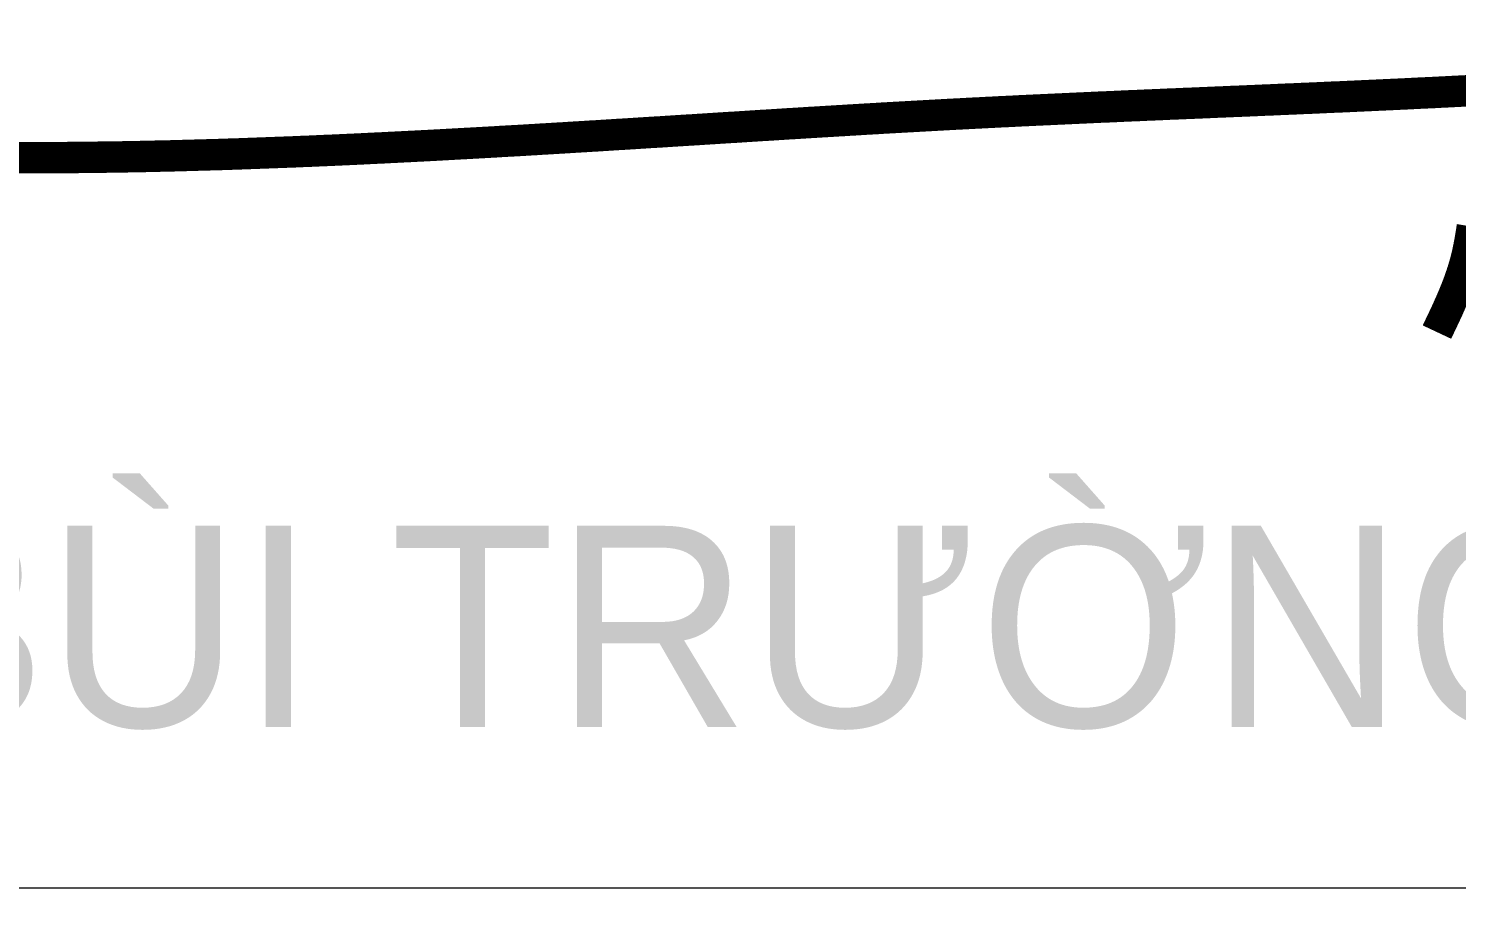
# Model space of a CAD drawing. Header units: millimetres. Extents: x -295047 to 263296, y -724756 to -308748.
# Drawn here: x 193717 to 194625, y -357724 to -357156 of the extents above; entities that cross this region are included whole.
import ezdxf
from ezdxf.enums import TextEntityAlignment as Align

# ---------------------------------------------------------------- set-up
doc = ezdxf.new("R2010")
doc.units = ezdxf.units.MM
doc.header["$MEASUREMENT"] = 0
for name, color, linetype, lineweight in [('ISO', 153, 'Continuous', 13), ('Khungten_LCDI', 7, 'Continuous', 5), ('LC ISO', 153, 'Continuous', 13), ('LC Net thay', 7, 'Continuous', 25), ('LC Text1', 3, 'Continuous', 20)]:
    doc.layers.add(name, color=color, linetype=linetype, lineweight=lineweight)
doc.styles.add('Khungten', font='VHAVAN.TTF', dxfattribs={"width": 0.9, "height": 5000})
doc.styles.add('Title', font='VHBLACK.TTF', dxfattribs={"width": 0.8})
doc.styles.add('VNAVANTH', font='VHAVANB.TTF', dxfattribs={"width": 0.6})

# ---------------------------------------------------------------- blocks, each defined once
blk = doc.blocks.new('Mr. Giang')
at = {"layer": 'LC ISO', "const_width": 50}
for points in [[(3301, -306.8), (3300.7, -308.6), (3300.5, -310.4), (3300.2, -312.3), (3299.9, -314.1), (3299.6, -315.9), (3299.3, -317.7), (3299, -319.5), (3298.7, -321.3), (3298.4, -323.1), (3298.1, -324.9), (3297.8, -326.7), (3297.5, -328.5), (3297.2, -330.3), (3296.8, -332.1), (3296.5, -333.9), (3296.2, -335.7), (3295.8, -337.5), (3295.5, -339.3), (3295.1, -341.1), (3294.7, -342.9), (3294.3, -344.7), (3294, -346.5), (3293.6, -348.3), (3293.2, -350), (3292.8, -351.8), (3292.3, -353.6), (3291.9, -355.4), (3291.5, -357.1), (3291, -358.9), (3290.6, -360.7), (3290.1, -362.4), (3289.8, -363.6), (3289.1, -366), (3288.7, -367.7), (3288.2, -369.5), (3287.6, -371.2), (3287.1, -373), (3286.6, -374.7), (3286.1, -376.4), (3285.5, -378.2), (3284.9, -379.9), (3284.4, -381.6), (3283.8, -383.4), (3283.2, -385.1), (3282.6, -386.8), (3282, -388.6), (3281.4, -390.3), (3280.8, -392), (3280.2, -393.7), (3279.6, -395.4), (3278.9, -397.1), (3278.3, -398.9), (3277.6, -400.6), (3277, -402.3), (3276.3, -404), (3275.7, -405.7), (3275, -407.4), (3274.3, -409.1), (3273.6, -410.8), (3272.9, -412.5), (3272.2, -414.2), (3271.5, -415.9), (3270.8, -417.6), (3270.1, -419.2), (3269.4, -420.9), (3268.7, -422.6), (3267.9, -424.3), (3267.2, -426), (3266.5, -427.7), (3265.7, -429.4), (3265, -431), (3264.2, -432.7), (3263.5, -434.4), (3262.7, -436.1), (3262, -437.8), (3261.2, -439.4), (3260.4, -441.1), (3259.7, -442.8), (3258.9, -444.5), (3258.1, -446.1), (3257.3, -447.8), (3256.6, -449.5), (3255.8, -451.1), (3255, -452.8), (3254.2, -454.5), (3253.4, -456.1), (3252.6, -457.8), (3251.8, -459.5), (3251, -461.1), (3250.2, -462.8), (3249.4, -464.5), (3248.7, -466.1), (3247.9, -467.8), (3247.1, -469.5), (3246.3, -471.1), (3245.5, -472.8), (3244.7, -474.5)], [(979, -197), (989.6, -197.1), (998.4, -197.1), (1010.8, -197.1), (1021.4, -197.1), (1032, -197), (1042.6, -197), (1053.3, -196.9), (1063.9, -196.9), (1074.6, -196.8), (1085.2, -196.7), (1095.9, -196.6), (1106.6, -196.5), (1117.3, -196.3), (1127.9, -196.2), (1138.6, -196), (1149.3, -195.9), (1160.1, -195.7), (1170.8, -195.5), (1181.5, -195.3), (1192.2, -195.1), (1203, -194.8), (1213.7, -194.6), (1224.5, -194.4), (1235.2, -194.1), (1246, -193.8), (1256.8, -193.5), (1267.6, -193.2), (1278.3, -192.9), (1289.1, -192.6), (1299.9, -192.3), (1310.7, -192), (1321.5, -191.6), (1332.3, -191.3), (1343.2, -190.9), (1354, -190.5), (1364.8, -190.1), (1375.6, -189.7), (1386.5, -189.3), (1397.3, -188.9), (1408.1, -188.5), (1419, -188.1), (1429.8, -187.7), (1440.7, -187.2), (1451.6, -186.8), (1462.4, -186.3), (1473.3, -185.8), (1484.2, -185.4), (1495, -184.9), (1505.9, -184.4), (1516.8, -183.9), (1527.7, -183.4), (1538.5, -182.9), (1549.4, -182.3), (1560.3, -181.8), (1571.2, -181.3), (1582.1, -180.7), (1593, -180.2), (1603.9, -179.6), (1614.8, -179.1), (1625.7, -178.5), (1636.6, -178), (1647.5, -177.4), (1658.4, -176.8), (1669.3, -176.2), (1680.2, -175.6), (1691.1, -175), (1702.1, -174.4), (1713, -173.8), (1723.9, -173.2), (1734.8, -172.6), (1745.7, -172), (1756.6, -171.3), (1767.5, -170.7), (1778.4, -170.1), (1789.4, -169.5), (1800.3, -168.8), (1811.2, -168.2), (1822.1, -167.5), (1833, -166.9), (1843.9, -166.2), (1854.8, -165.6), (1865.7, -164.9), (1876.6, -164.2), (1887.5, -163.6), (1898.4, -162.9), (1909.3, -162.3), (1920.2, -161.6), (1931.1, -160.9), (1942, -160.2), (1952.9, -159.6), (1963.8, -158.9), (1974.7, -158.2), (1985.6, -157.5), (1996.5, -156.8), (2007.4, -156.2), (2018.3, -155.5), (2029.1, -154.8), (2040, -154.1), (2050.9, -153.4), (2061.7, -152.8), (2069.2, -152.3), (2083.5, -151.4), (2094.3, -150.7), (2105.2, -150), (2116, -149.3), (2126.9, -148.7), (2137.7, -148), (2148.5, -147.3), (2159.4, -146.6), (2170.2, -145.9), (2181.1, -145.3), (2191.9, -144.6), (2202.7, -143.9), (2213.5, -143.2), (2224.4, -142.6), (2235.2, -141.9), (2246, -141.2), (2256.8, -140.6), (2267.6, -139.9), (2278.5, -139.3), (2289.3, -138.6), (2300.1, -138), (2310.9, -137.3), (2321.7, -136.7), (2332.5, -136), (2343.3, -135.4), (2354.1, -134.8), (2364.9, -134.1), (2375.8, -133.5), (2386.6, -132.9), (2397.4, -132.3), (2408.2, -131.7), (2419, -131.1), (2429.8, -130.5), (2440.6, -129.9), (2451.4, -129.3), (2462.2, -128.7), (2473, -128.1), (2487, -127.4), (2494.6, -127), (2505.5, -126.4), (2516.3, -125.9), (2527.1, -125.3), (2537.9, -124.8), (2548.7, -124.2), (2559.5, -123.7), (2570.4, -123.2), (2581.2, -122.6), (2592, -122.1), (2602.8, -121.6), (2613.6, -121.1), (2624.4, -120.6), (2635.3, -120.1), (2646.1, -119.6), (2656.9, -119.1), (2667.7, -118.6), (2678.6, -118.1), (2689.4, -117.6), (2700.2, -117.1), (2711, -116.6), (2721.9, -116.2), (2732.7, -115.7), (2743.5, -115.2), (2754.4, -114.7), (2765.2, -114.3), (2776, -113.8), (2786.8, -113.3), (2797.7, -112.9), (2808.5, -112.4), (2819.3, -111.9), (2830.2, -111.5), (2841, -111), (2851.8, -110.6), (2862.7, -110.1), (2873.5, -109.7), (2884.3, -109.2), (2895.2, -108.7), (2906, -108.3), (2916.8, -107.8), (2927.7, -107.4), (2938.5, -106.9), (2949.3, -106.5), (2960.2, -106), (2971, -105.5), (2981.8, -105.1), (2992.7, -104.6), (3003.5, -104.1), (3014.4, -103.7), (3025.2, -103.2), (3036, -102.7), (3046.9, -102.3), (3057.7, -101.8), (3068.5, -101.3), (3079.4, -100.8), (3090.2, -100.4), (3101, -99.9), (3111.9, -99.4), (3122.7, -98.9), (3133.5, -98.4), (3144.4, -97.9), (3155.2, -97.4), (3166.1, -96.9), (3176.9, -96.4), (3187.7, -95.9), (3198.6, -95.4), (3209.4, -94.8), (3220.2, -94.3), (3231.1, -93.8), (3241.9, -93.3), (3252.7, -92.7), (3263.6, -92.2), (3274.4, -91.6), (3285.2, -91.1), (3296.1, -90.5), (3306.9, -89.9)]]:
    blk.add_lwpolyline(points, dxfattribs=at)
blk = doc.blocks.new('lcdi KC')
at = {"layer": 'Khungten_LCDI', "color": 9, "lineweight": 15}
for points in [[(36750, -1521.9), (40450, -1521.9), (40450, 446.3), (36750, 446.3)], [(36750, -1521.9), (40450, -1521.9), (40450, -3535.5), (36750, -3535.5)]]:
    blk.add_lwpolyline(points, close=True, dxfattribs=at)
at = {"layer": 'ISO', "xscale": 0.5, "yscale": 0.5, "zscale": 0.5}
blk.add_blockref('Mr. Giang', (37324, -842.8), dxfattribs=at)
at = {"color": 7, "style": 'VNAVANTH'}
blk.add_text('ths. bïi tr\xadêng giang', height=160, dxfattribs=at).set_placement((38493.4, -1394.1), align=Align.CENTER)
at = {"color": 7, "style": 'Khungten', "width": 0.8}
for tag, p in [('REVISION', (39498.8, -10746.3)), ('NGAYHT', (39546.1, -11609.4))]:
    blk.add_attdef(tag, text='', height=200, dxfattribs=at).set_placement(p, align=Align.CENTER)
at = {"layer": 'LC Text1', "style": 'Title', "width": 1.485915}
for tag, p, p2 in [('TENBANVE1', (36912.7, -8885.8), (40339.1, -8885.8)), ('TENBANVE2', (36912.7, -9562.5), (40339.1, -9562.5))]:
    blk.add_attdef(tag, text='', height=250, dxfattribs=at).set_placement(p, p2, align=Align.FIT)
at = {"layer": 'LC Text1', "style": 'Title', "width": 0.7}
blk.add_attdef('SOBANVE', text='', height=250, dxfattribs=at).set_placement((39562, -13896.2), align=Align.CENTER)

msp = doc.modelspace()

# ---------------------------------------------------------------- block references
at = {"layer": 'LC Net thay', "xscale": 0.8, "yscale": 0.8, "zscale": 0.8}
msp.add_blockref('lcdi KC', (163455.77, -356485.26), dxfattribs=at)

doc.saveas('drawing.dxf')
